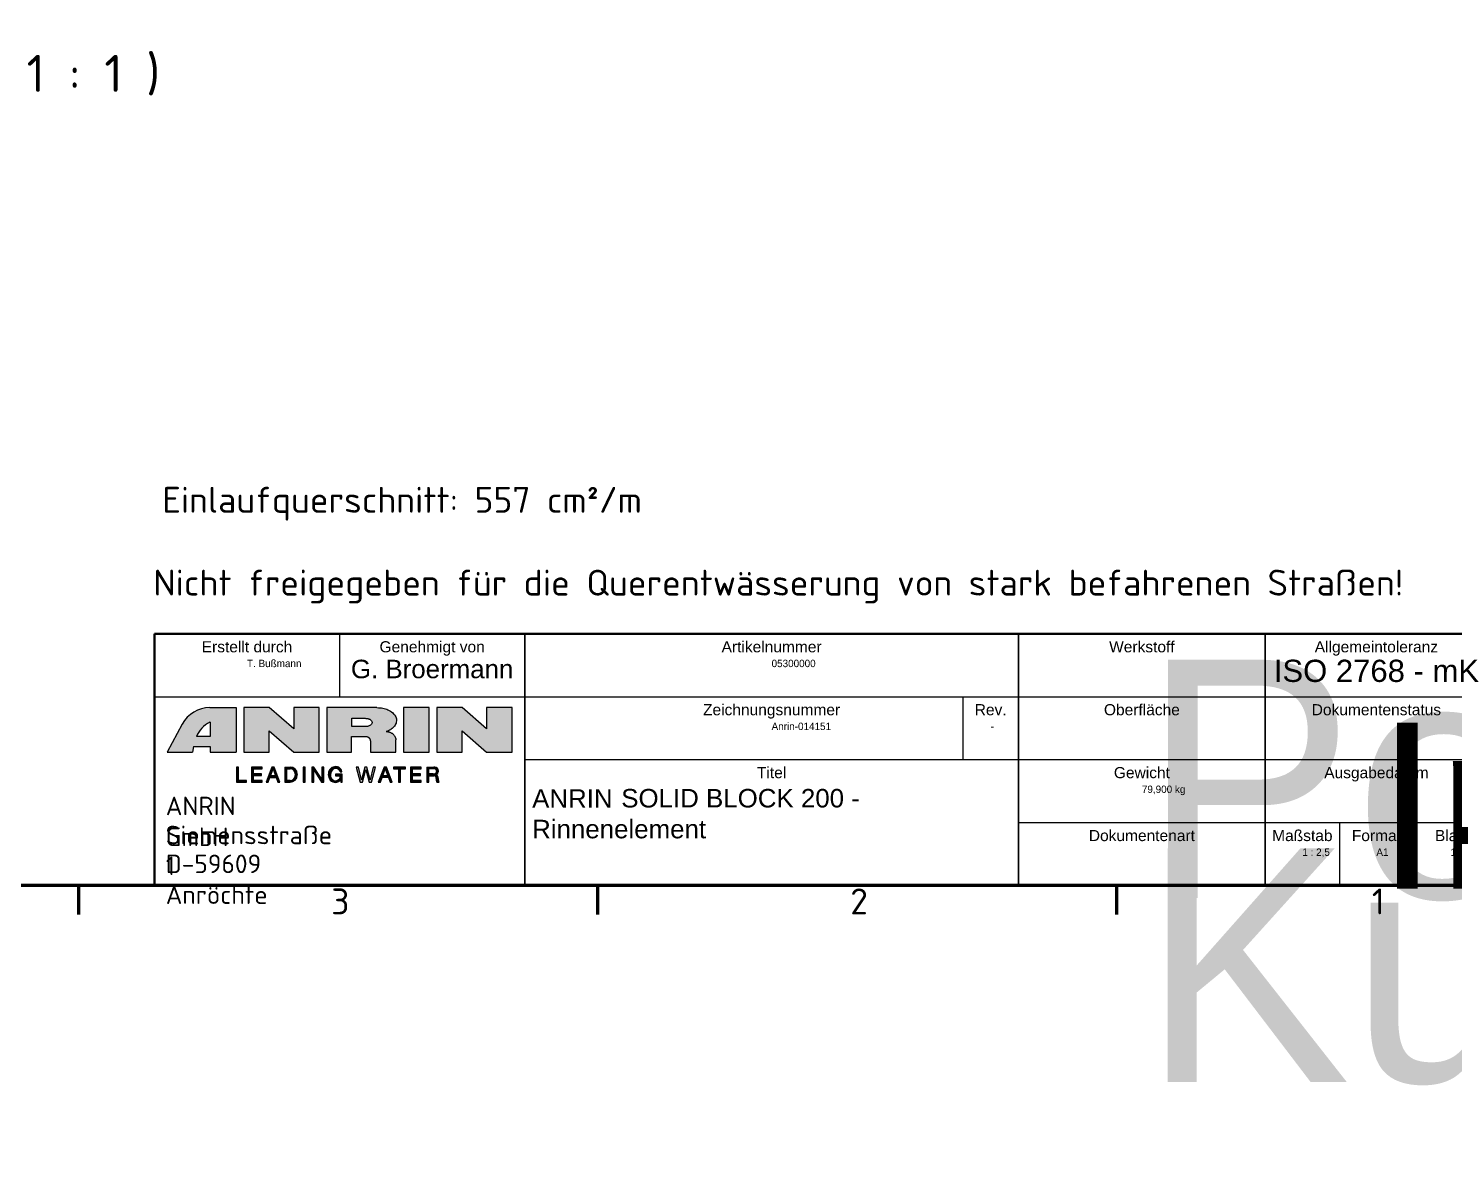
# Model space of a CAD drawing. Header units: millimetres. Extents: x 0 to 3089, y -40 to 1485.
# Drawn here: x 1560 to 2041.4, y -40.2 to 339.4 of the extents above; entities that cross this region are included whole.
import ezdxf
from ezdxf.enums import TextEntityAlignment as Align

# ---------------------------------------------------------------- set-up
doc = ezdxf.new("R2018")
doc.units = ezdxf.units.MM
doc.header["$LTSCALE"] = 2.5
for name, color, linetype, lineweight in [('Rahmen (ISO)', 7, 'Continuous', 70), ('Schraffur (ISO)', 7, 'Continuous', 18), ('Skizziergeometrie (ISO)', 7, 'Continuous', 25), ('Symbol (ISO)', 7, 'Continuous', 25), ('Symbole(DIN)', 7, 'Continuous', 25), ('Titel (ISO)', 7, 'Continuous', 50)]:
    doc.layers.add(name, color=color, linetype=linetype, lineweight=lineweight)
doc.styles.add('Aktuell-DIN', font='arial.ttf')
doc.styles.add('Notiztext (DIN)', font='isocpeur.ttf')
doc.styles.get("Standard").update_dxf_attribs({"font": 'arial.ttf'})
doc.styles.add('TXT 3_5', font='isocpeur.ttf')
doc.styles.add('TXT 5_0', font='isocpeur.ttf')

# ---------------------------------------------------------------- blocks, each defined once
blk = doc.blocks.new('Ränder Standardrahmen')
at = {"layer": 'Rahmen (ISO)'}
for p, q in [((630.7500076293945, 20), (630.7500076293945, 16.10000014305115)), ((700.8333587646484, 20), (700.8333587646484, 16.10000014305115)), ((770.9166717529297, 20), (770.9166717529297, 16.10000014305115))]:
    blk.add_line(p, q, dxfattribs=at)
at = {"layer": 'Rahmen (ISO)', "flags": 128}
blk.add_lwpolyline([(20, 20), (20, 574.0000152587891), (820.9999847412109, 574.0000152587891), (820.9999847412109, 20), (20, 20)], dxfattribs=at)
at = {"layer": 'Rahmen (ISO)', "char_height": 3.499999940395355, "attachment_point": 7, "style": 'Notiztext (DIN)'}
for s, insert in [('3', (664.8700415007283, 16.10000005960465)), ('2', (734.9533748340616, 16.10000005960465)), ('1', (805.3829341101102, 16.10000005960465))]:
    blk.add_mtext(s, dxfattribs=dict(at, insert=insert))
blk = doc.blocks.new('Schriftfelder Kundenzeichnung DE')
at = {"layer": 'Schraffur (ISO)'}
h = blk.add_hatch(color=256, dxfattribs=at)
edge = h.paths.add_edge_path(flags=0)
edge.add_line((108.683909823923, 225.3408427413095), (110.516742063923, 225.3408427413095))
edge.add_line((110.5167420639229, 225.3408427413095), (110.5167420639229, 227.2962102213095))
edge.add_arc((111.2257004586354, 225.8655982654567), 1.59664416, 116.3613146929463, 117.7482226645101)
edge.add_arc((112.3362595360138, 223.7546137413095), 3.981931800000001, 117.7482226645103, 156.5245153357833)
edge = h.paths.add_edge_path()
edge.add_arc((110.5045526805172, 224.9907311013095), 4.26078048, 90, 151.5119102653221)
edge.add_line((106.7596833415043, 227.0230214182844), (104.712935583923, 223.2515115813095))
edge.add_line((104.712935583923, 223.2515115813095), (108.171648543923, 223.2515115813095))
edge.add_line((108.171648543923, 223.2515115813095), (108.2998586025441, 223.9915139013095))
edge.add_line((108.2998586025441, 223.9915139013095), (110.5167420639229, 223.9915139013095))
edge.add_line((110.5167420639229, 223.9915139013095), (110.5167420639229, 223.2515115813095))
edge.add_line((110.5167420639229, 223.2515115813095), (114.045733623923, 223.2515115813095))
edge.add_line((114.045733623923, 223.2515115813095), (114.045733623923, 229.2515115813095))
edge.add_line((114.045733623923, 229.2515115813095), (110.5045526805172, 229.2515115813095))
for points in [[(125.252607783923, 223.2515115813095), (121.817400063923, 223.2515115813095), (118.505964063923, 226.1045144613095), (118.505964063923, 223.2515115813095), (115.070756343923, 223.2515115813095), (115.070756343923, 229.2515115813095), (118.505964063923, 229.2515115813095), (121.817400063923, 226.3985087013095), (121.817400063923, 229.2515115813095), (125.252607783923, 229.2515115813095)], [(140.097968583923, 223.2515115813095), (136.625119383923, 223.2515115813095), (136.625119383923, 229.2515115813095), (140.097968583923, 229.2515115813095)], [(147.869635023923, 229.2515115813095), (151.304842743923, 229.2515115813095), (151.304842743923, 223.2515115813095), (147.869635023923, 223.2515115813095), (144.558199023923, 226.1045144613095), (144.558199023923, 223.2515115813095), (141.122991303923, 223.2515115813095), (141.122991303923, 229.2515115813095), (144.558199023923, 229.2515115813095), (147.869635023923, 226.3985087013095)], [(114.092750823923, 221.2198260213095), (114.092750823923, 219.1891757013095), (115.437950823923, 219.1891757013095), (115.437950823923, 219.4171757013095), (114.362750823923, 219.4171757013095), (114.362750823923, 221.2198260213095)], [(117.539431743923, 220.9918260213095), (117.539431743923, 221.2198260213095), (116.127950823923, 221.2198260213095), (116.127950823923, 219.1891757013095), (117.539431743923, 219.1891757013095), (117.539431743923, 219.4171757013095), (116.399148063923, 219.4171757013095), (116.399148063923, 220.0905008613095), (117.454217463923, 220.0905008613095), (117.454217463923, 220.3185008613095), (116.399148063923, 220.3185008613095), (116.399148063923, 220.9918260213095)], [(123.086601303923, 221.2198260213095), (123.086601303923, 219.1891757013095), (123.356828463923, 219.1891757013095), (123.356828463923, 221.2198260213095)], [(124.262986023923, 221.2198260213095), (124.262986023923, 219.1891757013095), (124.518913143923, 219.1891757013095), (124.518913143923, 220.8277610613095), (125.589754863923, 219.1891757013095), (125.881309503923, 219.1891757013095), (125.881309503923, 221.2198260213095), (125.625382383923, 221.2198260213095), (125.625382383923, 219.5812406613095), (124.5545406639229, 221.2198260213095)], [(132.561861423923, 221.2198260213095), (132.155045343923, 219.5180909013095), (131.699562243923, 221.2198260213095), (131.4071755239229, 221.2198260213095), (130.951692423923, 219.5180909013095), (130.544876343923, 221.2198260213095), (130.268875503923, 221.2198260213095), (130.805499063923, 219.1891757013095), (131.097885783923, 219.1891757013095), (131.553368883923, 220.8909108213095), (132.008851983923, 219.1891757013095), (132.301238703923, 219.1891757013095), (132.837862263923, 221.2198260213095)], [(135.977502663923, 219.1891757013095), (136.247237223923, 219.1891757013095), (136.247237223923, 220.9918260213095), (136.924449183923, 220.9918260213095), (136.924449183923, 221.2198260213095), (135.300290703923, 221.2198260213095), (135.300290703923, 220.9918260213095), (135.977502663923, 220.9918260213095)], [(139.015114863923, 219.1891757013095), (139.015114863923, 219.4171757013095), (137.874831183923, 219.4171757013095), (137.874831183923, 220.0905008613095), (138.929900583923, 220.0905008613095), (138.929900583923, 220.3185008613095), (137.874831183923, 220.3185008613095), (137.874831183923, 220.9918260213095), (139.015114863923, 220.9918260213095), (139.015114863923, 221.2198260213095), (137.603633943923, 221.2198260213095), (137.603633943923, 219.1891757013095)]]:
    blk.add_hatch(color=256, dxfattribs=at).paths.add_polyline_path(points)
h = blk.add_hatch(color=256, dxfattribs=at)
edge = h.paths.add_edge_path(flags=0)
edge.add_line((129.642346503923, 227.8052701413094), (129.642346503923, 226.6901711013095))
edge.add_line((129.642346503923, 226.6901711013095), (131.480023983923, 226.6901711013095))
edge.add_spline(control_points=[(131.480023983923, 226.6901711013095), (131.5318805497063, 226.6916958227884), (131.6305581805931, 226.6945972085825), (131.7834079712094, 226.7187347864066), (131.9456075507691, 226.7621980947508), (132.1091953016572, 226.8344387768472), (132.2411939532879, 226.9285784099501), (132.3403721803921, 227.0402636060593), (132.396135090417, 227.1601969955236), (132.4018507240181, 227.2893400885062), (132.3685830476563, 227.4029543419422), (132.2920363050484, 227.5186120536297), (132.1869485253285, 227.6088157974424), (132.0663152088053, 227.6797835189072), (131.9581459113344, 227.7259415766284), (131.8527252149688, 227.7585600237585), (131.7479852451018, 227.7823689967755), (131.6253257673098, 227.8010784926916), (131.5313444046484, 227.8037896558978), (131.480023983923, 227.8052701413094)], knot_values=[-0.2348443077656115, -0.2348443077656115, -0.2348443077656115, -0.2348443077656115, -0.2192949338551818, -0.2052554725607108, -0.1885299087278163, -0.1690334631389931, -0.1519110800315538, -0.1403572958252844, -0.1244643519458432, -0.1133909403395071, -0.1022811609910772, -0.08951621207976893, -0.07231263734836829, -0.06124997503032472, -0.04759695909511757, -0.03714336058679168, -0.02818110863432662, -0.01538886339449367, 0, 0, 0, 0], degree=3, periodic=0)
edge.add_line((131.480023983923, 227.8052701413094), (129.642346503923, 227.8052701413094))
edge = h.paths.add_edge_path()
edge.add_spline(control_points=[(134.3150813439229, 226.0103985813095), (134.4168598895055, 226.0499850707431), (134.6939340057785, 226.1577522972583), (135.1242053294814, 226.422542312788), (135.5393193016908, 226.8579692208423), (135.7441753496952, 227.4401807852996), (135.6188050910975, 228.067237885474), (135.188165090126, 228.5998506058473), (134.5630450770148, 228.975213475255), (133.8338599334821, 229.208407002818), (133.3252697546637, 229.2368130615507), (133.0621032639229, 229.2515115813095)], knot_values=[0, 0, 0, 0, 0.03273779986462733, 0.08912287864097368, 0.1501897263755084, 0.2100176711255166, 0.2664548752384519, 0.3341424044766891, 0.4091241048504136, 0.4826164910825286, 0.5614219785737962, 0.5614219785737962, 0.5614219785737962, 0.5614219785737962], degree=3, periodic=0)
edge.add_line((133.0621032639229, 229.2515115813095), (126.2776305039229, 229.2515115813095))
edge.add_line((126.277630503923, 229.2515115813095), (126.277630503923, 223.2515115813094))
edge.add_line((126.277630503923, 223.2515115813095), (129.640630143923, 223.2515115813095))
edge.add_line((129.640630143923, 223.2515115813095), (129.640630143923, 225.3408427413095))
edge.add_line((129.640630143923, 225.3408427413095), (131.617366023923, 225.3408427413095))
edge.add_spline(control_points=[(131.617366023923, 225.3408427413095), (131.6488713517749, 225.3391210629297), (131.7096549333692, 225.3357994095647), (131.7990697278204, 225.3095878925087), (131.872281801242, 225.2741947818108), (131.9337235729713, 225.2322818866625), (131.9865197590555, 225.1865581139826), (132.0300926899619, 225.1373930018526), (132.0741991413703, 225.0750696916928), (132.1122919188791, 225.0043523735758), (132.1455681176842, 224.9096097331732), (132.1624950295837, 224.8218552984954), (132.1642300527399, 224.7638858272553), (132.164888943923, 224.7418713813095)], knot_values=[0, 0, 0, 0, 0.009437148749291642, 0.01820719669116636, 0.02774254030071362, 0.03371989700886165, 0.04047332671375441, 0.04864753822361823, 0.05335390803231722, 0.0633642127570237, 0.07261690739271422, 0.08340067882478427, 0.09000333732218208, 0.09000333732218208, 0.09000333732218208, 0.09000333732218208], degree=3, periodic=0)
edge.add_line((132.164888943923, 224.7418713813095), (132.164888943923, 223.2515115813094))
edge.add_line((132.164888943923, 223.2515115813095), (135.600096663923, 223.2515115813095))
edge.add_line((135.600096663923, 223.2515115813095), (135.600096663923, 224.8899704613095))
edge.add_spline(control_points=[(135.600096663923, 224.8899704613095), (135.5969135726795, 224.9497369570432), (135.5914782726407, 225.0517914731497), (135.5554397474652, 225.1884953475542), (135.5074912832181, 225.3128218758276), (135.4394430282167, 225.4367425261486), (135.3534139701515, 225.5517938194365), (135.2404039955451, 225.6704034442483), (135.111628615453, 225.7719278015089), (134.9566551882107, 225.8619626514578), (134.8241544066446, 225.9192584722618), (134.7024348326499, 225.9579576020105), (134.5708608940054, 225.9892465075556), (134.4424725479349, 226.0072562669392), (134.346413905029, 226.0096257119596), (134.3150813439229, 226.0103985813095)], knot_values=[0, 0, 0, 0, 0.01790270397454535, 0.03056983295888588, 0.04221164982264758, 0.057826131227419, 0.07280866371495635, 0.08518183669927369, 0.1068974509930123, 0.1217176774808403, 0.1388591343700172, 0.1500828583150381, 0.1599955145979027, 0.1794151422518301, 0.1888157834339211, 0.1888157834339211, 0.1888157834339211, 0.1888157834339211], degree=3, periodic=0)
h = blk.add_hatch(color=256, dxfattribs=at)
h.paths.add_polyline_path([(119.021969763923, 220.9790897013095), (119.375604997844, 220.0260197013095), (118.6683345300019, 220.0260197013095)], flags=0)
h.paths.add_polyline_path([(118.357824783923, 219.1891757013095), (118.079050503923, 219.1891757013095), (118.872720123923, 221.2198260213095), (119.1712194039229, 221.2198260213095), (119.964889023923, 219.1891757013095), (119.686114743923, 219.1891757013095), (119.4591581092633, 219.8008386213095), (118.5847814185826, 219.8008386213095)])
h = blk.add_hatch(color=256, dxfattribs=at)
edge = h.paths.add_edge_path(flags=0)
edge.add_line((122.022680343923, 220.3187820213095), (122.022680343923, 220.0902197013095))
edge.add_arc((121.344585543923, 220.0902197013095), 0.6780948, -90, 0, ccw=False)
edge.add_line((121.344585543923, 219.4121249013095), (120.888736383923, 219.4121249013095))
edge.add_line((120.888736383923, 219.4121249013095), (120.888736383923, 220.9968768213095))
edge.add_line((120.888736383923, 220.9968768213095), (121.344585543923, 220.9968768213095))
edge.add_arc((121.344585543923, 220.3187820213095), 0.6780948, 0, 90, ccw=False)
edge = h.paths.add_edge_path()
edge.add_line((122.292907503923, 220.2777335013095), (122.292907503923, 220.1312682213095))
edge.add_arc((121.350814983923, 220.1312682213095), 0.9420925200000002, -90, 0, ccw=False)
edge.add_line((121.350814983923, 219.1891757013095), (120.618509223923, 219.1891757013095))
edge.add_line((120.618509223923, 219.1891757013095), (120.618509223923, 221.2198260213095))
edge.add_line((120.618509223923, 221.2198260213095), (121.350814983923, 221.2198260213095))
edge.add_arc((121.350814983923, 220.2777335013095), 0.9420925200000002, 0, 90, ccw=False)
h = blk.add_hatch(color=256, dxfattribs=at)
edge = h.paths.add_edge_path()
edge.add_arc((127.4262397882722, 220.3651757013095), 0.9096000000000004, 108.7548966671923, 155.983844719467)
edge.add_arc((127.807688463923, 220.1952149180556), 1.3272, 155.9838447194682, 187.9914345018063)
edge.add_arc((127.5224852712298, 220.1551757013095), 1.039200000000001, 187.991434501805, 233.7769540661515)
edge.add_arc((127.4381004384694, 220.0399757013095), 0.8964000000000004, 233.7769540661532, 284.14111023393)
edge.add_arc((127.4187510198735, 220.1167757013095), 0.9755999999999999, 284.1411102339305, 316.1812399542431)
edge.add_line((128.1226791656291, 219.4412903013095), (128.193566103923, 219.1891757013095))
edge.add_line((128.193566103923, 219.1891757013095), (128.363966103923, 219.1891757013095))
edge.add_line((128.363966103923, 219.1891757013095), (128.363966103923, 220.2576428613095))
edge.add_line((128.363966103923, 220.2576428613095), (127.473759663923, 220.2576428613095))
edge.add_line((127.473759663923, 220.2576428613095), (127.473759663923, 220.0305529413095))
edge.add_line((127.473759663923, 220.0305529413095), (128.1257988137048, 220.0305529413095))
edge.add_arc((127.4694716349456, 220.0207757013095), 0.6564000000000001, -150.37950396507392, 0.8534663380053757, ccw=False)
edge.add_arc((127.7417420887227, 220.1755757013095), 0.9696000000000005, 148.1617581461661, 209.6204960349263, ccw=False)
edge.add_arc((127.5195022183124, 220.3135757013095), 0.708, 78.44410074413952, 148.1617581461653, ccw=False)
edge.add_arc((127.5550797393053, 220.4875757013095), 0.5304000000000002, 11.53554341040342, 78.44410074413878, ccw=False)
edge.add_line((128.074766103923, 220.5936428613095), (128.324366103923, 220.5936428613095))
edge.add_arc((127.6013750059995, 220.5276135320432), 0.7260000000000002, 5.21823285918623, 65.66421573335826)
edge.add_arc((127.4698379533712, 220.2367757013095), 1.045200000000001, 65.66421573336058, 108.7548966671922)
h = blk.add_hatch(color=256, dxfattribs=at)
h.paths.add_polyline_path([(134.535621877844, 220.0260197013095), (134.181986643923, 220.9790897013095), (133.8283514100019, 220.0260197013095)], flags=0)
h.paths.add_polyline_path([(134.032737003923, 221.2198260213095), (133.239067383923, 219.1891757013095), (133.517841663923, 219.1891757013095), (133.7447982985826, 219.8008386213095), (134.6191749892633, 219.8008386213095), (134.846131623923, 219.1891757013095), (135.124905903923, 219.1891757013095), (134.331236283923, 221.2198260213095)])
h = blk.add_hatch(color=256, dxfattribs=at)
edge = h.paths.add_edge_path(flags=0)
edge.add_line((140.771062743923, 220.9968768213095), (140.066121063923, 220.9968768213095))
edge.add_line((140.066121063923, 220.9968768213095), (140.066121063923, 220.2839815413095))
edge.add_line((140.066121063923, 220.2839815413095), (140.633433783923, 220.2839815413095))
edge.add_arc((140.633433783923, 221.1473537013095), 0.86337216, 270, 289.1620101958619)
edge.add_arc((140.824118943923, 220.5986092605525), 0.2824407600000001, 289.1620101958597, 360)
edge.add_line((141.106559703923, 220.5986092605525), (141.106559703923, 220.6613798613095))
edge.add_arc((140.771062743923, 220.6613798613095), 0.3354969600000001, 0, 90)
edge = h.paths.add_edge_path()
edge.add_line((139.796039943923, 221.2198260213095), (139.796039943923, 219.1891757013095))
edge.add_line((139.796039943923, 219.1891757013095), (140.066121063923, 219.1891757013095))
edge.add_line((140.066121063923, 219.1891757013095), (140.066121063923, 220.0568142213095))
edge.add_line((140.066121063923, 220.0568142213095), (140.757378303923, 220.0568142213095))
edge.add_arc((140.757378303923, 219.7724142213095), 0.2844, 12.877147864535516, 90, ccw=False)
edge.add_arc((138.890345279691, 219.3455902219524), 2.199600000000001, 0.34767452326332204, 12.877147864535289, ccw=False)
edge.add_arc((141.422298663923, 219.3609544686387), 0.3323999999999999, 180.3476745232685, 211.1167275824202)
edge.add_line((141.137725623923, 219.1891757013095), (141.4374325839229, 219.1891757013095))
edge.add_arc((141.810972903923, 219.4630769049109), 0.4632000000000002, 190.0760485959375, 216.2510084252529, ccw=False)
edge.add_arc((143.2228554653303, 219.7139626015817), 1.8972, 181.1097201713741, 190.0760485959349, ccw=False)
edge.add_arc((140.454974703923, 219.6603468330855), 0.8712000000000004, 1.10972017137414, 19.97247768533239)
edge.add_arc((140.977159143923, 219.8501224127102), 0.3156000000000001, 19.97247768533407, 85.20143695251477)
edge.add_arc((140.844616383923, 220.6563195945944), 0.5167545600000002, 287.9134775026913, 363.4992817117508)
edge.add_arc((140.7984608387399, 220.6534971813095), 0.5629963200000003, 3.499281711751236, 81.2837322856036)
edge.add_arc((140.7547331892268, 220.3682773413095), 0.8515486800000001, 81.2837322856041, 90)
edge.add_line((140.7547331892268, 221.2198260213095), (139.796039943923, 221.2198260213095))
at = {"layer": 'Skizziergeometrie (ISO)', "color": 7, "lineweight": 25}
for p, q in [((110.5045526805172, 229.2515115813095), (114.045733623923, 229.2515115813095)), ((114.045733623923, 229.2515115813095), (114.045733623923, 223.2515115813095)), ((115.070756343923, 229.2515115813095), (115.070756343923, 223.2515115813095)), ((118.505964063923, 229.2515115813095), (115.070756343923, 229.2515115813095)), ((121.817400063923, 226.3985087013095), (118.505964063923, 229.2515115813095)), ((125.252607783923, 229.2515115813095), (121.817400063923, 229.2515115813095)), ((121.817400063923, 229.2515115813095), (121.817400063923, 226.3985087013095)), ((125.252607783923, 223.2515115813095), (125.252607783923, 229.2515115813095)), ((126.277630503923, 229.2515115813095), (126.277630503923, 223.2515115813095)), ((133.0621032639229, 229.2515115813095), (126.277630503923, 229.2515115813095)), ((140.097968583923, 229.2515115813095), (136.625119383923, 229.2515115813095)), ((136.625119383923, 229.2515115813095), (136.625119383923, 223.2515115813095)), ((140.097968583923, 223.2515115813095), (140.097968583923, 229.2515115813095)), ((144.558199023923, 229.2515115813095), (141.122991303923, 229.2515115813095)), ((141.122991303923, 229.2515115813095), (141.122991303923, 223.2515115813095)), ((147.869635023923, 226.3985087013095), (144.558199023923, 229.2515115813095)), ((147.869635023923, 229.2515115813095), (147.869635023923, 226.3985087013095)), ((151.304842743923, 229.2515115813095), (147.869635023923, 229.2515115813095)), ((151.304842743923, 223.2515115813095), (151.304842743923, 229.2515115813095)), ((110.5167420639229, 227.2962102213095), (110.5167420639229, 225.3408427413095)), ((129.642346503923, 227.8052701413094), (131.480023983923, 227.8052701413094)), ((129.642346503923, 226.6901711013095), (129.642346503923, 227.8052701413094)), ((106.7596833415043, 227.0230214182844), (104.712935583923, 223.2515115813095)), ((110.5167420639229, 225.3408427413095), (108.683909823923, 225.3408427413095)), ((118.505964063923, 226.1045144613095), (121.817400063923, 223.2515115813095)), ((118.505964063923, 223.2515115813095), (118.505964063923, 226.1045144613095)), ((129.640630143923, 223.2515115813095), (129.640630143923, 225.3408427413095)), ((129.640630143923, 225.3408427413095), (131.617366023923, 225.3408427413095)), ((131.480023983923, 226.6901711013095), (129.642346503923, 226.6901711013095)), ((144.558199023923, 223.2515115813095), (144.558199023923, 226.1045144613095)), ((144.558199023923, 226.1045144613095), (147.869635023923, 223.2515115813095)), ((108.2998586025441, 223.9915139013095), (108.171648543923, 223.2515115813095)), ((108.2998586025441, 223.9915139013095), (110.5167420639229, 223.9915139013095)), ((110.5167420639229, 223.9915139013095), (110.5167420639229, 223.2515115813095)), ((132.164888943923, 224.7418713813095), (132.164888943923, 223.2515115813095)), ((135.600096663923, 223.2515115813095), (135.600096663923, 224.8899704613095)), ((104.712935583923, 223.2515115813095), (108.171648543923, 223.2515115813095)), ((110.5167420639229, 223.2515115813095), (114.045733623923, 223.2515115813095)), ((115.070756343923, 223.2515115813095), (118.505964063923, 223.2515115813095)), ((121.817400063923, 223.2515115813095), (125.252607783923, 223.2515115813095)), ((126.277630503923, 223.2515115813095), (129.640630143923, 223.2515115813095)), ((132.164888943923, 223.2515115813095), (135.600096663923, 223.2515115813095)), ((136.625119383923, 223.2515115813095), (140.097968583923, 223.2515115813095)), ((141.122991303923, 223.2515115813095), (144.558199023923, 223.2515115813095)), ((147.869635023923, 223.2515115813095), (151.304842743923, 223.2515115813095)), ((114.362750823923, 221.2198260213095), (114.092750823923, 221.2198260213095)), ((114.092750823923, 221.2198260213095), (114.092750823923, 219.1891757013095)), ((114.362750823923, 219.4171757013095), (114.362750823923, 221.2198260213095)), ((116.127950823923, 221.2198260213095), (116.127950823923, 219.1891757013095)), ((117.539431743923, 221.2198260213095), (116.127950823923, 221.2198260213095)), ((116.399148063923, 220.9918260213095), (117.539431743923, 220.9918260213095)), ((116.399148063923, 220.3185008613095), (116.399148063923, 220.9918260213095)), ((117.454217463923, 220.3185008613095), (116.399148063923, 220.3185008613095)), ((116.399148063923, 220.0905008613095), (117.454217463923, 220.0905008613095)), ((116.399148063923, 219.4171757013095), (116.399148063923, 220.0905008613095)), ((117.454217463923, 220.0905008613095), (117.454217463923, 220.3185008613095)), ((117.539431743923, 220.9918260213095), (117.539431743923, 221.2198260213095)), ((118.872720123923, 221.2198260213095), (118.079050503923, 219.1891757013095)), ((118.357824783923, 219.1891757013095), (118.5847814185826, 219.8008386213095)), ((118.5847814185826, 219.8008386213095), (119.4591581092633, 219.8008386213095)), ((118.6683345300019, 220.0260197013095), (119.021969763923, 220.9790897013095)), ((119.375604997844, 220.0260197013095), (118.6683345300019, 220.0260197013095)), ((119.1712194039229, 221.2198260213095), (118.872720123923, 221.2198260213095)), ((119.021969763923, 220.9790897013095), (119.375604997844, 220.0260197013095)), ((119.964889023923, 219.1891757013095), (119.1712194039229, 221.2198260213095)), ((119.4591581092633, 219.8008386213095), (119.686114743923, 219.1891757013095)), ((120.618509223923, 221.2198260213095), (121.350814983923, 221.2198260213095)), ((120.618509223923, 221.2198260213095), (120.618509223923, 219.1891757013095)), ((120.888736383923, 220.9968768213095), (121.344585543923, 220.9968768213095)), ((120.888736383923, 219.4121249013095), (120.888736383923, 220.9968768213095)), ((122.022680343923, 220.3187820213095), (122.022680343923, 220.0902197013095)), ((122.292907503923, 220.2777335013095), (122.292907503923, 220.2045008613095)), ((122.292907503923, 220.1312682213095), (122.292907503923, 220.2045008613095)), ((123.086601303923, 221.2198260213095), (123.086601303923, 219.1891757013095)), ((123.356828463923, 221.2198260213095), (123.086601303923, 221.2198260213095)), ((123.356828463923, 219.1891757013095), (123.356828463923, 221.2198260213095)), ((124.262986023923, 221.2198260213095), (124.262986023923, 219.1891757013095)), ((124.5545406639229, 221.2198260213095), (124.262986023923, 221.2198260213095)), ((124.518913143923, 220.8277610613095), (125.589754863923, 219.1891757013095)), ((124.518913143923, 219.1891757013095), (124.518913143923, 220.8277610613095)), ((125.625382383923, 219.5812406613095), (124.5545406639229, 221.2198260213095)), ((125.881309503923, 221.2198260213095), (125.625382383923, 221.2198260213095)), ((125.625382383923, 221.2198260213095), (125.625382383923, 219.5812406613095)), ((125.881309503923, 219.1891757013095), (125.881309503923, 221.2198260213095)), ((128.363966103923, 220.2576428613095), (127.473759663923, 220.2576428613095)), ((127.473759663923, 220.2576428613095), (127.473759663923, 220.0305529413095)), ((127.473759663923, 220.0305529413095), (128.1257988137048, 220.0305529413095)), ((128.074766103923, 220.5936428613095), (128.324366103923, 220.5936428613095)), ((128.363966103923, 219.1891757013095), (128.363966103923, 220.2576428613095)), ((130.268875503923, 221.2198260213095), (130.805499063923, 219.1891757013095)), ((130.544876343923, 221.2198260213095), (130.268875503923, 221.2198260213095)), ((130.951692423923, 219.5180909013095), (130.544876343923, 221.2198260213095)), ((131.4071755239229, 221.2198260213095), (130.951692423923, 219.5180909013095)), ((131.097885783923, 219.1891757013095), (131.553368883923, 220.8909108213095)), ((131.699562243923, 221.2198260213095), (131.4071755239229, 221.2198260213095)), ((131.553368883923, 220.8909108213095), (132.008851983923, 219.1891757013095)), ((132.155045343923, 219.5180909013095), (131.699562243923, 221.2198260213095)), ((132.561861423923, 221.2198260213095), (132.155045343923, 219.5180909013095)), ((132.301238703923, 219.1891757013095), (132.837862263923, 221.2198260213095)), ((132.837862263923, 221.2198260213095), (132.561861423923, 221.2198260213095)), ((134.032737003923, 221.2198260213095), (133.239067383923, 219.1891757013095)), ((133.517841663923, 219.1891757013095), (133.7447982985826, 219.8008386213095)), ((134.6191749892633, 219.8008386213095), (133.7447982985826, 219.8008386213095)), ((133.8283514100019, 220.0260197013095), (134.181986643923, 220.9790897013095)), ((134.535621877844, 220.0260197013095), (133.8283514100019, 220.0260197013095)), ((134.331236283923, 221.2198260213095), (134.032737003923, 221.2198260213095)), ((134.181986643923, 220.9790897013095), (134.535621877844, 220.0260197013095)), ((135.124905903923, 219.1891757013095), (134.331236283923, 221.2198260213095)), ((134.6191749892633, 219.8008386213095), (134.846131623923, 219.1891757013095)), ((135.300290703923, 221.2198260213095), (135.300290703923, 220.9918260213095)), ((136.924449183923, 221.2198260213095), (135.300290703923, 221.2198260213095)), ((135.300290703923, 220.9918260213095), (135.977502663923, 220.9918260213095)), ((135.977502663923, 220.9918260213095), (135.977502663923, 219.1891757013095)), ((136.247237223923, 219.1891757013095), (136.247237223923, 220.9918260213095)), ((136.247237223923, 220.9918260213095), (136.924449183923, 220.9918260213095)), ((136.924449183923, 220.9918260213095), (136.924449183923, 221.2198260213095)), ((137.603633943923, 221.2198260213095), (137.603633943923, 219.1891757013095)), ((139.015114863923, 221.2198260213095), (137.603633943923, 221.2198260213095)), ((137.874831183923, 220.3185008613095), (137.874831183923, 220.9918260213095)), ((137.874831183923, 220.9918260213095), (139.015114863923, 220.9918260213095)), ((138.929900583923, 220.3185008613095), (137.874831183923, 220.3185008613095)), ((137.874831183923, 219.4171757013095), (137.874831183923, 220.0905008613095)), ((137.874831183923, 220.0905008613095), (138.929900583923, 220.0905008613095)), ((138.929900583923, 220.0905008613095), (138.929900583923, 220.3185008613095)), ((139.015114863923, 220.9918260213095), (139.015114863923, 221.2198260213095)), ((139.796039943923, 221.2198260213095), (139.796039943923, 219.1891757013095)), ((139.796039943923, 221.2198260213095), (140.7547331892268, 221.2198260213095)), ((140.066121063923, 220.2839815413095), (140.066121063923, 220.9968768213095)), ((140.771062743923, 220.9968768213095), (140.066121063923, 220.9968768213095)), ((140.633433783923, 220.2839815413095), (140.066121063923, 220.2839815413095)), ((140.066121063923, 219.1891757013095), (140.066121063923, 220.0568142213095)), ((140.066121063923, 220.0568142213095), (140.757378303923, 220.0568142213095)), ((141.106559703923, 220.6613798613095), (141.106559703923, 220.5986092605525)), ((114.092750823923, 219.1891757013095), (115.437950823923, 219.1891757013095)), ((115.437950823923, 219.4171757013095), (114.362750823923, 219.4171757013095)), ((115.437950823923, 219.1891757013095), (115.437950823923, 219.4171757013095)), ((116.127950823923, 219.1891757013095), (117.539431743923, 219.1891757013095)), ((117.539431743923, 219.4171757013095), (116.399148063923, 219.4171757013095)), ((117.539431743923, 219.1891757013095), (117.539431743923, 219.4171757013095)), ((118.079050503923, 219.1891757013095), (118.357824783923, 219.1891757013095)), ((119.686114743923, 219.1891757013095), (119.964889023923, 219.1891757013095)), ((120.618509223923, 219.1891757013095), (121.350814983923, 219.1891757013095)), ((121.344585543923, 219.4121249013095), (120.888736383923, 219.4121249013095)), ((123.086601303923, 219.1891757013095), (123.356828463923, 219.1891757013095)), ((124.262986023923, 219.1891757013095), (124.518913143923, 219.1891757013095)), ((125.589754863923, 219.1891757013095), (125.881309503923, 219.1891757013095)), ((128.1226791656291, 219.4412903013095), (128.193566103923, 219.1891757013095)), ((128.193566103923, 219.1891757013095), (128.363966103923, 219.1891757013095)), ((130.805499063923, 219.1891757013095), (131.097885783923, 219.1891757013095)), ((132.008851983923, 219.1891757013095), (132.301238703923, 219.1891757013095)), ((133.239067383923, 219.1891757013095), (133.517841663923, 219.1891757013095)), ((134.846131623923, 219.1891757013095), (135.124905903923, 219.1891757013095)), ((135.977502663923, 219.1891757013095), (136.247237223923, 219.1891757013095)), ((137.603633943923, 219.1891757013095), (139.015114863923, 219.1891757013095)), ((139.015114863923, 219.4171757013095), (137.874831183923, 219.4171757013095)), ((139.015114863923, 219.1891757013095), (139.015114863923, 219.4171757013095)), ((139.796039943923, 219.1891757013095), (140.066121063923, 219.1891757013095)), ((141.137725623923, 219.1891757013095), (141.437432583923, 219.1891757013095))]:
    blk.add_line(p, q, dxfattribs=at)
for centre, radius, start, end in [((110.5045526805172, 224.9907311013095), 4.26078048, 90, 151.5119102653221), ((112.3362595360138, 223.7546137413095), 3.981931800000001, 117.7482226645103, 156.5245153357833), ((111.2257004586354, 225.8655982654567), 1.59664416, 116.3613146929463, 117.7482226645107), ((121.344585543923, 220.3187820213095), 0.6780948, 0, 90), ((121.344585543923, 220.0902197013095), 0.6780948, 270, 0), ((121.350814983923, 220.2777335013095), 0.9420925200000002, 0, 90), ((121.350814983923, 220.1312682213095), 0.9420925200000002, 270, 0), ((127.807688463923, 220.1952149180556), 1.3272, 155.9838447194682, 187.9914345018063), ((127.5224852712298, 220.1551757013095), 1.0392, 187.9914345018049, 233.7769540661515), ((127.4262397882722, 220.3651757013095), 0.9096000000000003, 108.7548966671923, 155.983844719467), ((127.7417420887227, 220.1755757013095), 0.9696000000000004, 148.1617581461661, 209.6204960349263), ((127.4694716349456, 220.0207757013095), 0.6564000000000002, 209.620496034926, 0.8534663380054042), ((127.5195022183124, 220.3135757013095), 0.708, 78.44410074413948, 148.1617581461653), ((127.4698379533712, 220.2367757013095), 1.0452, 65.66421573336058, 108.7548966671922), ((127.5550797393053, 220.4875757013095), 0.5304000000000001, 11.53554341040343, 78.44410074413803), ((127.6013750059995, 220.5276135320432), 0.7260000000000001, 5.21823285918623, 65.66421573335954), ((140.633433783923, 221.1473537013095), 0.86337216, 270, 289.1620101958619), ((140.7547331892268, 220.3682773413095), 0.8515486800000001, 81.28373228560291, 90), ((140.757378303923, 219.7724142213095), 0.2844, 12.87714786453554, 90), ((140.771062743923, 220.6613798613095), 0.3354969600000001, 0, 90), ((140.7984608387399, 220.6534971813095), 0.5629963200000001, 3.499281711751236, 81.28373228560307), ((140.824118943923, 220.5986092605525), 0.2824407600000001, 289.1620101958597, 0), ((140.844616383923, 220.6563195945944), 0.5167545600000001, 287.9134775026913, 3.499281711750788), ((140.977159143923, 219.8501224127102), 0.3156000000000001, 19.97247768533407, 85.20143695251102), ((138.890345279691, 219.3455902219524), 2.1996, 0.3476745232632531, 12.8771478645354), ((140.454974703923, 219.6603468330855), 0.8712000000000002, 1.10972017137414, 19.97247768533498), ((143.2228554653303, 219.7139626015817), 1.897200000000001, 181.1097201713741, 190.0760485959349), ((127.4381004384694, 220.0399757013095), 0.8964000000000001, 233.7769540661532, 284.1411102339306), ((127.4187510198735, 220.1167757013095), 0.9756, 284.1411102339305, 316.1812399542453), ((141.422298663923, 219.3609544686387), 0.3324, 180.3476745232684, 211.1167275824202), ((141.810972903923, 219.4630769049109), 0.4632000000000001, 190.0760485959374, 216.2510084252529)]:
    blk.add_arc(centre, radius, start, end, dxfattribs=at)
for points in [[(133.0621032639229, 229.2515115813095), (133.8462557746336, 229.1731832606335), (134.5467567336024, 228.9508963066916), (135.1805291676098, 228.5501993626232), (135.5884603104999, 228.0100583216921), (135.6915455727778, 227.4551806509307), (135.5056253722709, 226.8865226022367), (135.0966282800945, 226.4330500365676), (134.6174821356491, 226.1358183371737), (134.3150813439229, 226.0103985813095)], [(131.480023983923, 227.8052701413094), (131.6337114573302, 227.7974042545105), (131.7602543934786, 227.778668216014), (131.8476103684736, 227.7586399949592), (131.9474376584851, 227.7276192866132), (132.0727895797133, 227.6735140164714), (132.1679057855395, 227.6170236885778), (132.2965136999456, 227.5027595091251), (132.3654462706314, 227.3953225845159), (132.3957536732886, 227.2884386237863), (132.3909585201203, 227.1778083794296), (132.3269342643267, 227.0323454591179), (132.2511889104856, 226.9451007783633), (132.1130863736701, 226.843881760126), (131.9354261898252, 226.7635823321329), (131.7740744651306, 226.7195361121942), (131.6353101601302, 226.6982026876764), (131.480023983923, 226.6901711013095)], [(131.617366023923, 225.3408427413095), (131.7113174548353, 225.3319485701201), (131.7957290500455, 225.3081566243327), (131.881511213711, 225.2665189230023), (131.9309256235622, 225.2328871609209), (131.9819957731823, 225.1886975569888), (132.0362716725853, 225.1275755468387), (132.0634713555392, 225.0891676189483), (132.1109898819901, 225.0010619453961), (132.1418554303675, 224.9138349213411), (132.1615692363428, 224.8078144587696), (132.164888943923, 224.7418713813095)], [(134.3150813439229, 226.0103985813095), (134.4090228658445, 226.0069063152109), (134.6014678914223, 225.9808850555933), (134.6978822143886, 225.9578556442858), (134.8048405013295, 225.9238391369095), (134.9621127026067, 225.8556598942196), (135.090192730592, 225.7810983911076), (135.2604374112249, 225.6462891216501), (135.3457206480241, 225.5566436505373), (135.4353090299954, 225.4365538933147), (135.5102236484788, 225.2995538827619), (135.5522722654606, 225.190994664826), (135.5834603626697, 225.0682228510287), (135.600096663923, 224.8899704613095)]]:
    blk.add_spline(points, degree=3, dxfattribs=at)
at = {"layer": 'Titel (ISO)', "lineweight": 50}
for p, q in [((283.008889163923, 239.2203436413095), (103.008889163923, 239.2203436413095)), ((103.008889163923, 239.2203436413095), (103.008889163923, 205.2203436413095)), ((103.008889163923, 205.2203436413095), (283.008889163923, 205.2203436413095))]:
    blk.add_line(p, q, dxfattribs=at)
at = {"layer": 'Titel (ISO)', "lineweight": 25}
for p, q in [((128.008889163923, 239.2203436413095), (128.008889163923, 230.7203436413095)), ((103.008889163923, 230.7203436413095), (283.008889163923, 230.7203436413095)), ((212.1755558305896, 230.7203436413095), (212.1755558305896, 222.2203436413095)), ((153.008889163923, 222.2203436413095), (283.008889163923, 222.2203436413095)), ((219.6755558305896, 213.7203436413095), (283.008889163923, 213.7203436413095)), ((263.008889163923, 213.7203436413095), (263.008889163923, 205.2203436413095)), ((273.008889163923, 213.7203436413095), (273.008889163923, 205.2203436413095))]:
    blk.add_line(p, q, dxfattribs=at)
at = {"layer": 'Titel (ISO)', "lineweight": 35}
for p, q in [((153.008889163923, 239.2203436413095), (153.008889163923, 205.2203436413095)), ((219.6755558305896, 239.2203436413095), (219.6755558305896, 205.2203436413095)), ((253.008889163923, 239.2203436413095), (253.008889163923, 205.2203436413095))]:
    blk.add_line(p, q, dxfattribs=at)
at = {"layer": 'Symbole(DIN)', "color": 7, "style": 'Aktuell-DIN'}
for s, insert, char_height, attachment_point in [('\\fArial|b0|i0;Erstellt durch', (115.508889163923, 238.2203436413095), 1.500000059604645, 2), ('\\fArial|b0|i0;Genehmigt von', (140.508889163923, 238.2203436413095), 1.500000059604645, 2), ('\\fArial|b0|i0;Artikelnummer', (186.3422224972563, 238.2203436413095), 1.500000059604645, 2), ('\\fArial|b0|i0;Werkstoff', (236.3422224972563, 238.2203436413095), 1.500000059604645, 2), ('\\fArial|b0|i0;Allgemeintoleranz', (268.008889163923, 238.2203436413095), 1.500000059604645, 2), ('\\fArial|b0|i0;Zeichnungsnummer', (186.3422224972563, 229.7203436413095), 1.500000059604645, 2), ('\\fArial|b0|i0;Oberfläche', (236.3422224972563, 229.7203436413095), 1.500000059604645, 2), ('\\fArial|b0|i0;Dokumentenstatus', (268.008889163923, 229.7203436413095), 1.500000059604645, 2), ('\\fArial|b0|i0;Titel', (186.3422224972563, 221.2203436413095), 1.500000059604645, 2), ('\\fArial|b0|i0;Gewicht', (236.3422224972563, 221.2203436413095), 1.500000059604645, 2), ('\\fArial|b0|i0;Ausgabedatum', (268.008889163923, 221.2203436413095), 1.500000059604645, 2), ('\\fArial|b0|i0; ', (164.8777913703438, 218.7203436413095), 3.00000011920929, 1), ('\\fArial|b0|i0;Dokumentenart', (236.3422224972563, 212.7203436413095), 1.500000059604645, 2), ('\\fArial|b0|i0;Maßstab', (258.008889163923, 212.7203436413095), 1.500000059604645, 2), ('\\fArial|b0|i0;Format', (268.008889163923, 212.7203436413095), 1.500000059604645, 2), ('\\fArial|b0|i0;Blatt', (278.008889163923, 212.7203436413095), 1.500000059604645, 2)]:
    blk.add_mtext(s, dxfattribs=dict(at, insert=insert, char_height=char_height, attachment_point=attachment_point))
for s, insert, char_height, width, attachment_point in [('\\fArial|b0|i0;G. Broermann', (140.508889163923, 235.7203436413095), 2.5, 21.93025827407837, 2), ('\\fArial|b0|i0;ISO 2768 - mK', (268.008889163923, 235.7203436413095), 3.00000011920929, 27.71570205688477, 2), ('\\fArial|b0|i0;ANRIN', (154.0088891639229, 218.2203435221002), 2.5, 10.8689022064209, 1), ('\\fArial|b0|i0;SOLID BLOCK 200 - ', (166.0416638507363, 218.2641696253106), 2.5, 33.19169044494629, 1), ('\\fArial|b0|i0;Rinnenelement', (154.0088891639229, 214.094391993551), 2.5, 23.48704099655151, 1)]:
    blk.add_mtext(s, dxfattribs=dict(at, insert=insert, char_height=char_height, width=width, attachment_point=attachment_point))
at = {"layer": 'Symbole(DIN)', "color": 179, "insert": (215.9255558305896, 229.7203436413095), "char_height": 1.500000059604645, "attachment_point": 2, "style": 'Aktuell-DIN'}
blk.add_mtext('\\fArial|b0|i0;Rev.', dxfattribs=at)
at = {"layer": 'Symbole(DIN)', "color": 7, "lineweight": 30, "flags": 104}
for tag, height, p in [('MATERIAL', 1.800000071525574, (236.3422224972563, 235.7203436413095)), ('AUTOR', 2.5, (115.508889163923, 235.7203436413095)), ('Artikelnummer', 3.00000011920929, (186.3422224972563, 235.7203436413095)), ('BAUTEILNUMMER', 4.000000059604645, (186.3422224972563, 227.2203436413095)), ('Oberfläche', 2.5, (236.3422224972563, 227.2203436413095)), ('VaultStatus', 2.000000029802322, (268.008889163923, 227.2203436413095)), ('REVISIONSNUMMER', 4.000000059604645, (215.9255558305896, 227.2203436413095)), ('MASSE\\P3;', 3.00000011920929, (236.3422224972563, 218.7203436413095)), ('GENEHM.DAT._KONSTR.', 3.00000011920929, (268.008889163923, 218.7203436413095)), ('Dokumentenart', 2.5, (236.3422224972563, 210.2203436413094)), ('Anfänglicher_Ansichtsmaßstab', 2.5, (258.008889163923, 210.2203436413095)), ('Blattgröße', 2.5, (268.008889163923, 210.2203436413095)), ('Blattnummer', 2.5, (278.008889163923, 210.2203436413095))]:
    blk.add_attdef(tag, text='', height=height, dxfattribs=at).set_placement(p, align=Align.TOP_CENTER)
at = {"layer": 'Titel (ISO)', "char_height": 2.5, "attachment_point": 1, "style": 'TXT 5_0'}
for s, insert, width in [('\\fISOCPEUR|b0|i0;ANRIN GmbH', (104.5403373575877, 217.2203436413095), 16.91164970397949), ('\\fISOCPEUR|b0|i0;Siemensstraße 1', (104.5403373575877, 213.2959991612718), 21.75723314285278), ('\\fISOCPEUR|b0|i0;D-59609 Anröchte', (104.5403373575877, 209.3951105990694), 23.94448757171631)]:
    blk.add_mtext(s, dxfattribs=dict(at, insert=insert, width=width))

msp = doc.modelspace()

# ---------------------------------------------------------------- block references
at = {"xscale": 2.5, "yscale": 2.5, "zscale": 2.5}
msp.add_blockref('Ränder Standardrahmen', (0, 0), dxfattribs=at)
ref = msp.add_blockref('Schriftfelder Kundenzeichnung DE', (1344.977777090193, -463.0508591032738), dxfattribs=dict(xscale=2.5, yscale=2.5, zscale=2.5))
lines = msp.add_mtext('1 : 2,5', dxfattribs={"layer": 'Symbole(DIN)', "color": 7, "insert": (1990, 62.49999999999982), "char_height": 2.5, "attachment_point": 1})
ref.add_attrib('Anfänglicher_Ansichtsmaßstab', '', (1990, 62.49999999999982), dxfattribs={"flags": 104}).embed_mtext(lines)
lines = msp.add_mtext('A1', dxfattribs={"layer": 'Symbole(DIN)', "color": 7, "insert": (2015, 62.49999999999982), "char_height": 2.5, "attachment_point": 1})
ref.add_attrib('Blattgröße', '', (2015, 62.49999999999982), dxfattribs={"flags": 104}).embed_mtext(lines)
lines = msp.add_mtext('1', dxfattribs={"layer": 'Symbole(DIN)', "color": 7, "insert": (2040, 62.49999999999982), "char_height": 2.5, "attachment_point": 1})
ref.add_attrib('Blattnummer', '', (2040, 62.49999999999982), dxfattribs={"flags": 104}).embed_mtext(lines)
lines = msp.add_mtext('In Bearbeitung', dxfattribs={"layer": 'Symbole(DIN)', "color": 7, "insert": (2015, 105), "char_height": 56.04151459709774, "attachment_point": 1})
ref.add_attrib('VaultStatus', '', (2015, 105), dxfattribs={"flags": 104}).embed_mtext(lines)
lines = msp.add_mtext('Polymerbeton (Wipoton)', dxfattribs={"layer": 'Symbole(DIN)', "color": 7, "insert": (1935.833333333333, 126.2499999999998), "char_height": 80.47076333241039, "attachment_point": 1})
ref.add_attrib('MATERIAL', '', (1935.833333333333, 126.2499999999998), dxfattribs={"flags": 104}).embed_mtext(lines)
lines = msp.add_mtext('79,900 kg', dxfattribs={"layer": 'Symbole(DIN)', "color": 7, "insert": (1935.833333333333, 83.74999999999986), "char_height": 2.5, "attachment_point": 1})
ref.add_attrib('MASSE\\P3;', '', (1935.833333333333, 83.74999999999986), dxfattribs={"flags": 104}).embed_mtext(lines)
lines = msp.add_mtext('05300000 ', dxfattribs={"layer": 'Symbole(DIN)', "color": 7, "insert": (1810.833333333333, 126.2499999999999), "char_height": 2.5, "attachment_point": 1})
ref.add_attrib('Artikelnummer', '', (1810.833333333333, 126.2499999999999), dxfattribs={"flags": 104}).embed_mtext(lines)
lines = msp.add_mtext('Anrin-014151', dxfattribs={"layer": 'Symbole(DIN)', "color": 7, "insert": (1810.833333333333, 105), "char_height": 2.5, "attachment_point": 1})
ref.add_attrib('BAUTEILNUMMER', '', (1810.833333333333, 105), dxfattribs={"flags": 104}).embed_mtext(lines)
lines = msp.add_mtext('T. Bußmann', dxfattribs={"layer": 'Symbole(DIN)', "color": 7, "insert": (1633.75, 126.2499999999999), "char_height": 2.5, "attachment_point": 1})
ref.add_attrib('AUTOR', '', (1633.75, 126.2499999999999), dxfattribs={"flags": 104}).embed_mtext(lines)
lines = msp.add_mtext('-', dxfattribs={"layer": 'Symbole(DIN)', "color": 7, "insert": (1884.791666666667, 105), "char_height": 2.5, "attachment_point": 1})
ref.add_attrib('REVISIONSNUMMER', '', (1884.791666666667, 105), dxfattribs={"flags": 104}).embed_mtext(lines)
lines = msp.add_mtext('Kundenzeichnung', dxfattribs={"layer": 'Symbole(DIN)', "color": 7, "insert": (1935.833333333333, 62.49999999999973), "char_height": 78.87773238809848, "attachment_point": 1})
ref.add_attrib('Dokumentenart', '', (1935.833333333333, 62.49999999999973), dxfattribs={"flags": 104}).embed_mtext(lines)

# ---------------------------------------------------------------- texts
at = {"layer": 'Symbol (ISO)', "insert": (1527.511522139893, 316.8059460116332), "char_height": 12.5, "attachment_point": 7, "style": 'TXT 5_0'}
msp.add_mtext('A ( 1 : 1 )', dxfattribs=at)
at = {"layer": 'Symbol (ISO)', "char_height": 8.749999850988388, "style": 'TXT 3_5'}
for s, insert, width, attachment_point in [('\\fISOCPEUR|b0|i0;Einlaufquerschnitt: 557 cm²/m', (1605.153095707421, 184.6313638864385), 228.6525920033455, 1), ('\\fISOCPEUR|b0|i0;Nicht freigegeben für die Querentwässerung von stark befahrenen Straßen!', (1813.088138840705, 156.659274265658), 411.9399070739746, 2)]:
    msp.add_mtext(s, dxfattribs=dict(at, insert=insert, width=width, attachment_point=attachment_point))

doc.saveas('drawing.dxf')
